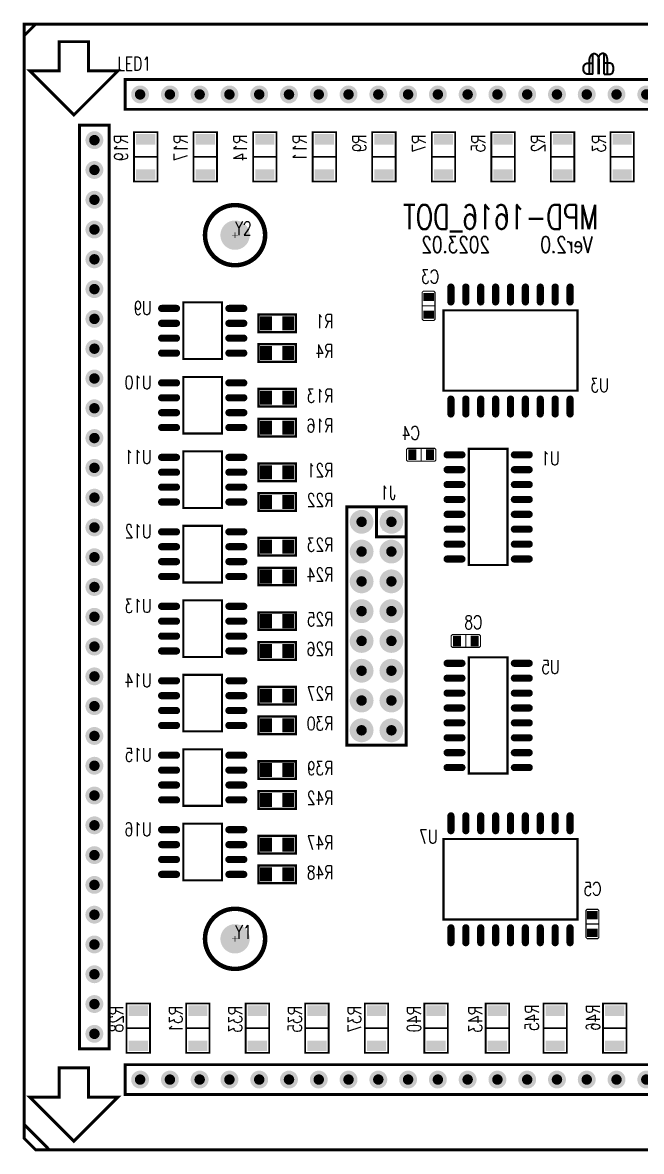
# Model space of a CAD drawing. Extents: x -18.1 to 78.1, y -18.1 to 78.1.
# Drawn here: x -18.1 to 34.7, y -18.1 to 78.1 of the extents above; entities that cross this region are included whole.
import ezdxf

# ---------------------------------------------------------------- set-up
doc = ezdxf.new("R2010")
doc.units = 0
for name, color, linetype in [('BOARD_OUTLINE_00', 254, 'CONTINUOUS'), ('COPPER_26', 254, 'CONTINUOUS'), ('COPPER_29', 146, 'CONTINUOUS'), ('DRIL_NPLTE_THRU_01', 3, 'CONTINUOUS'), ('DRIL_NPLTE_THRU_02', 1, 'CONTINUOUS'), ('DRIL_PLTE_THRU_01', 3, 'CONTINUOUS'), ('DRIL_PLTE_THRU_02', 1, 'CONTINUOUS'), ('DRIL_SYMBOL', 254, 'CONTINUOUS'), ('PADS_BOT', 16, 'CONTINUOUS'), ('PADS_INNER', 96, 'CONTINUOUS'), ('PADS_TOP', 96, 'CONTINUOUS'), ('PADS_XR_25', 253, 'CONTINUOUS'), ('PART_BOT_2DLINE_00', 130, 'CONTINUOUS'), ('PART_NAME_01', 254, 'CONTINUOUS'), ('PART_NAME_02', 130, 'CONTINUOUS'), ('PART_TOP_2DLINE_00', 254, 'CONTINUOUS'), ('PART_TOP_2DLINE_01', 254, 'CONTINUOUS'), ('PART_TOP_2DLINE_25', 6, 'CONTINUOUS'), ('PART_TOP_CUTOUT_01', 254, 'CONTINUOUS'), ('TEXT_26', 254, 'CONTINUOUS'), ('TEXT_29', 146, 'CONTINUOUS')]:
    doc.layers.add(name, color=color, linetype=linetype)
doc.styles.add('W0$254', font='simplex', dxfattribs={"width": 0.75})

# ---------------------------------------------------------------- blocks, each defined once
blk = doc.blocks.new('SMOOTH_0$254')
at = {"const_width": 0.127}
blk.add_lwpolyline([(-0.0635, 0, 1), (0.0635, 0, 1)], format="xyb", close=True, dxfattribs=at)
blk = doc.blocks.new('BOARD_13')
at = {"layer": 'BOARD_OUTLINE_00', "const_width": 0.254}
blk.add_lwpolyline([(0, -1.54), (1, -2.54), (95, -2.54), (96, -1.54), (96, 92.46), (95, 93.46), (1, 93.46), (0, 92.46)], close=True, dxfattribs=at)
at = {"layer": 'BOARD_OUTLINE_00'}
for p in [(1, 93.46), (95, 93.46), (0, 92.46), (96, 92.46), (0, -1.54), (96, -1.54), (1, -2.54), (95, -2.54)]:
    blk.add_blockref('SMOOTH_0$254', p, dxfattribs=at)
blk = doc.blocks.new('COPPER_18')
at = {"layer": 'COPPER_26', "const_width": 0.254}
blk.add_lwpolyline([(0, -2.5), (-2.5, -2.5), (-2.5, -5), (-5, -5), (-1.25, -8.75), (2.5, -5), (0, -5)], close=True, dxfattribs=at)
at = {"layer": 'COPPER_26'}
for p in [(-2.5, -2.5), (0, -2.5), (-5, -5), (-2.5, -5), (0, -5), (2.5, -5), (-1.25, -8.75)]:
    blk.add_blockref('SMOOTH_0$254', p, dxfattribs=at)
blk = doc.blocks.new('COPPER_21')
at = {"layer": 'COPPER_29', "const_width": 0.254}
blk.add_lwpolyline([(0, -2.5), (-2.5, -2.5), (-2.5, -5), (-5, -5), (-1.25, -8.75), (2.5, -5), (0, -5)], close=True, dxfattribs=at)
at = {"layer": 'COPPER_29'}
for p in [(-2.5, -2.5), (0, -2.5), (-5, -5), (-2.5, -5), (0, -5), (2.5, -5), (-1.25, -8.75)]:
    blk.add_blockref('SMOOTH_0$254', p, dxfattribs=at)
blk = doc.blocks.new('SMOOTH_0$1')
at = {"const_width": 0.05}
blk.add_lwpolyline([(-0.025, 0, 1), (0.025, 0, 1)], format="xyb", close=True, dxfattribs=at)
blk = doc.blocks.new('PART_BODY_BOT_1')
at = {"layer": 'PART_BOT_2DLINE_00', "const_width": 0.1}
blk.add_lwpolyline([(-1.15, 0.55), (-1.25, 0.45), (-1.25, -0.45), (-1.15, -0.55), (1.15, -0.55), (1.25, -0.45), (1.25, 0.45), (1.15, 0.55)], close=True, dxfattribs=at)
blk.add_lwpolyline([(0, 0.55), (0, -0.55)], dxfattribs=at)
at = {"layer": 'PART_BOT_2DLINE_00'}
for p in [(-1.25, 0.45), (-1.15, 0.55), (0, 0.55), (1.15, 0.55), (1.25, 0.45), (-1.25, -0.45), (-1.15, -0.55), (0, -0.55), (1.15, -0.55), (1.25, -0.45)]:
    blk.add_blockref('SMOOTH_0$1', p, dxfattribs=at)
blk = doc.blocks.new('DRIL_HOLE_0')
blk.add_lwpolyline([(0, 0, 1), (0, 0, 1)], format="xyb", close=True)
blk = doc.blocks.new('PAD_0')
blk.add_lwpolyline([(0, 0, 1), (0, 0, 1)], format="xyb", close=True)
blk = doc.blocks.new('PAD_1')
at = {"const_width": 0.7}
blk.add_lwpolyline([(-0.45, 0), (0.45, 0)], dxfattribs=at)
blk = doc.blocks.new('STK_BOT_3')
at = {"layer": 'DRIL_PLTE_THRU_01'}
blk.add_blockref('DRIL_HOLE_0', (0, 0), dxfattribs=at)
at = {"layer": 'DRIL_PLTE_THRU_02'}
blk.add_blockref('DRIL_HOLE_0', (0, 0), dxfattribs=at)
at = {"layer": 'PADS_BOT', "rotation": 90}
blk.add_blockref('PAD_1', (0, 0), dxfattribs=at)
at = {"layer": 'PADS_INNER'}
blk.add_blockref('PAD_0', (0, 0), dxfattribs=at)
at = {"layer": 'PADS_TOP'}
blk.add_blockref('PAD_0', (0, 0), dxfattribs=at)
blk = doc.blocks.new('SYM_BOT_2')
for name, p in [('PART_BODY_BOT_1', (0, 0)), ('STK_BOT_3', (-0.750062, 0)), ('STK_BOT_3', (0.750062, 0))]:
    blk.add_blockref(name, p)
blk = doc.blocks.new('PART_BOT_2')
blk.add_blockref('SYM_BOT_2', (0, 0))
at = {"layer": 'PART_NAME_02', "style": 'W0$254', "width": 0.75}
blk.add_text('C3', height=1.1557, rotation=90, dxfattribs=at).set_placement((-1.905, -0.889))
blk = doc.blocks.new('PART_BOT_3')
blk.add_blockref('SYM_BOT_2', (0, 0))
at = {"layer": 'PART_NAME_02', "style": 'W0$254', "width": 0.75}
blk.add_text('C4', height=1.1557, dxfattribs=at).set_placement((0.127, 1.27))
blk = doc.blocks.new('PART_BOT_4')
blk.add_blockref('SYM_BOT_2', (0, 0))
at = {"layer": 'PART_NAME_02', "style": 'W0$254', "width": 0.75}
blk.add_text('C5', height=1.1557, rotation=270, dxfattribs=at).set_placement((2.413, 0.762))
blk = doc.blocks.new('PART_BOT_7')
blk.add_blockref('SYM_BOT_2', (0, 0))
at = {"layer": 'PART_NAME_02', "style": 'W0$254', "width": 0.75}
blk.add_text('C8', height=1.1557, rotation=180, dxfattribs=at).set_placement((1.397, -1.016))
blk = doc.blocks.new('SMOOTH_0$2')
at = {"const_width": 0.1}
blk.add_lwpolyline([(-0.05, 0, 1), (0.05, 0, 1)], format="xyb", close=True, dxfattribs=at)
blk = doc.blocks.new('PART_BODY_BOT_6')
at = {"layer": 'PART_BOT_2DLINE_00', "const_width": 0.2}
blk.add_lwpolyline([(-1.6, -0.75), (1.6, -0.75), (1.6, 0.75), (-1.6, 0.75)], close=True, dxfattribs=at)
at = {"layer": 'PART_BOT_2DLINE_00'}
for p in [(-1.6, 0.75), (1.6, 0.75), (-1.6, -0.75), (1.6, -0.75)]:
    blk.add_blockref('SMOOTH_0$2', p, dxfattribs=at)
blk = doc.blocks.new('PAD_6')
at = {"const_width": 1}
blk.add_lwpolyline([(-0.6, 0), (0.6, 0)], dxfattribs=at)
blk = doc.blocks.new('STK_BOT_8')
at = {"layer": 'DRIL_PLTE_THRU_01'}
blk.add_blockref('DRIL_HOLE_0', (0, 0), dxfattribs=at)
at = {"layer": 'DRIL_PLTE_THRU_02'}
blk.add_blockref('DRIL_HOLE_0', (0, 0), dxfattribs=at)
at = {"layer": 'PADS_BOT', "rotation": 90}
blk.add_blockref('PAD_6', (0, 0), dxfattribs=at)
at = {"layer": 'PADS_INNER'}
blk.add_blockref('PAD_0', (0, 0), dxfattribs=at)
at = {"layer": 'PADS_TOP'}
blk.add_blockref('PAD_0', (0, 0), dxfattribs=at)
blk = doc.blocks.new('SYM_BOT_7')
for name, p in [('STK_BOT_8', (-0.95, 0)), ('STK_BOT_8', (0.95, 0)), ('PART_BODY_BOT_6', (0, 0))]:
    blk.add_blockref(name, p)
blk = doc.blocks.new('PART_BOT_11')
blk.add_blockref('SYM_BOT_7', (0, 0))
at = {"layer": 'PART_NAME_02', "style": 'W0$254', "width": 0.75}
blk.add_text('R1', height=1.1557, rotation=180, dxfattribs=at).set_placement((4.792, 0.415))
blk = doc.blocks.new('PART_BOT_12')
blk.add_blockref('SYM_BOT_7', (0, 0))
at = {"layer": 'PART_NAME_02', "style": 'W0$254', "width": 0.75}
blk.add_text('R13', height=1.1557, rotation=180, dxfattribs=at).set_placement((4.792, 0.415))
blk = doc.blocks.new('PART_BOT_13')
blk.add_blockref('SYM_BOT_7', (0, 0))
at = {"layer": 'PART_NAME_02', "style": 'W0$254', "width": 0.75}
blk.add_text('R16', height=1.1557, rotation=180, dxfattribs=at).set_placement((4.792, 0.415))
blk = doc.blocks.new('PART_BOT_14')
blk.add_blockref('SYM_BOT_7', (0, 0))
at = {"layer": 'PART_NAME_02', "style": 'W0$254', "width": 0.75}
blk.add_text('R21', height=1.1557, rotation=180, dxfattribs=at).set_placement((4.792, 0.415))
blk = doc.blocks.new('PART_BOT_15')
blk.add_blockref('SYM_BOT_7', (0, 0))
at = {"layer": 'PART_NAME_02', "style": 'W0$254', "width": 0.75}
blk.add_text('R22', height=1.1557, rotation=180, dxfattribs=at).set_placement((4.792, 0.415))
blk = doc.blocks.new('PART_BOT_16')
blk.add_blockref('SYM_BOT_7', (0, 0))
at = {"layer": 'PART_NAME_02', "style": 'W0$254', "width": 0.75}
blk.add_text('R23', height=1.1557, rotation=180, dxfattribs=at).set_placement((4.792, 0.415))
blk = doc.blocks.new('PART_BOT_17')
blk.add_blockref('SYM_BOT_7', (0, 0))
at = {"layer": 'PART_NAME_02', "style": 'W0$254', "width": 0.75}
blk.add_text('R24', height=1.1557, rotation=180, dxfattribs=at).set_placement((4.792, 0.415))
blk = doc.blocks.new('PART_BOT_18')
blk.add_blockref('SYM_BOT_7', (0, 0))
at = {"layer": 'PART_NAME_02', "style": 'W0$254', "width": 0.75}
blk.add_text('R25', height=1.1557, rotation=180, dxfattribs=at).set_placement((4.792, 0.415))
blk = doc.blocks.new('PART_BOT_19')
blk.add_blockref('SYM_BOT_7', (0, 0))
at = {"layer": 'PART_NAME_02', "style": 'W0$254', "width": 0.75}
blk.add_text('R26', height=1.1557, rotation=180, dxfattribs=at).set_placement((4.792, 0.415))
blk = doc.blocks.new('PART_BOT_20')
blk.add_blockref('SYM_BOT_7', (0, 0))
at = {"layer": 'PART_NAME_02', "style": 'W0$254', "width": 0.75}
blk.add_text('R27', height=1.1557, rotation=180, dxfattribs=at).set_placement((4.792, 0.415))
blk = doc.blocks.new('SMOOTH_0$1524')
at = {"const_width": 0.0762}
blk.add_lwpolyline([(-0.0381, 0, 1), (0.0381, 0, 1)], format="xyb", close=True, dxfattribs=at)
blk = doc.blocks.new('PART_BODY_BOT_7')
at = {"layer": 'PART_BOT_2DLINE_00', "const_width": 0.152}
blk.add_lwpolyline([(-1, -2.1), (1, -2.1), (1, 2.1), (-1, 2.1)], close=True, dxfattribs=at)
blk.add_lwpolyline([(-1, 0), (1, 0)], dxfattribs=at)
at = {"layer": 'PART_BOT_2DLINE_00'}
for p in [(-1, 2.1), (1, 2.1), (-1, 0), (1, 0), (-1, -2.1), (1, -2.1)]:
    blk.add_blockref('SMOOTH_0$1524', p, dxfattribs=at)
blk = doc.blocks.new('PAD_7')
at = {"const_width": 0.9}
blk.add_lwpolyline([(-0.82, 0), (0.82, 0)], dxfattribs=at)
blk = doc.blocks.new('STK_BOT_10')
at = {"layer": 'DRIL_PLTE_THRU_01'}
blk.add_blockref('DRIL_HOLE_0', (0, 0), dxfattribs=at)
at = {"layer": 'DRIL_PLTE_THRU_02'}
blk.add_blockref('DRIL_HOLE_0', (0, 0), dxfattribs=at)
at = {"layer": 'PADS_BOT'}
blk.add_blockref('PAD_7', (0, 0), dxfattribs=at)
at = {"layer": 'PADS_INNER'}
blk.add_blockref('PAD_0', (0, 0), dxfattribs=at)
at = {"layer": 'PADS_TOP'}
blk.add_blockref('PAD_0', (0, 0), dxfattribs=at)
blk = doc.blocks.new('SYM_BOT_8')
for name, p in [('STK_BOT_10', (0, 1.5)), ('PART_BODY_BOT_7', (0, 0)), ('STK_BOT_10', (0, -1.5))]:
    blk.add_blockref(name, p)
blk = doc.blocks.new('PART_BOT_21')
blk.add_blockref('SYM_BOT_8', (0, 0))
at = {"layer": 'PART_NAME_02', "style": 'W0$254', "width": 0.75}
blk.add_text('R28', height=1.1557, rotation=270, dxfattribs=at).set_placement((1.298, 1.905))
blk = doc.blocks.new('PART_BOT_23')
blk.add_blockref('SYM_BOT_7', (0, 0))
at = {"layer": 'PART_NAME_02', "style": 'W0$254', "width": 0.75}
blk.add_text('R30', height=1.1557, rotation=180, dxfattribs=at).set_placement((4.792, 0.415))
blk = doc.blocks.new('PART_BOT_24')
blk.add_blockref('SYM_BOT_8', (0, 0))
at = {"layer": 'PART_NAME_02', "style": 'W0$254', "width": 0.75}
blk.add_text('R31', height=1.1557, rotation=270, dxfattribs=at).set_placement((1.298, 1.905))
blk = doc.blocks.new('PART_BOT_26')
blk.add_blockref('SYM_BOT_8', (0, 0))
at = {"layer": 'PART_NAME_02', "style": 'W0$254', "width": 0.75}
blk.add_text('R33', height=1.1557, rotation=270, dxfattribs=at).set_placement((1.298, 1.905))
blk = doc.blocks.new('PART_BOT_28')
blk.add_blockref('SYM_BOT_8', (0, 0))
at = {"layer": 'PART_NAME_02', "style": 'W0$254', "width": 0.75}
blk.add_text('R35', height=1.1557, rotation=270, dxfattribs=at).set_placement((1.298, 1.905))
blk = doc.blocks.new('PART_BOT_30')
blk.add_blockref('SYM_BOT_8', (0, 0))
at = {"layer": 'PART_NAME_02', "style": 'W0$254', "width": 0.75}
blk.add_text('R37', height=1.1557, rotation=270, dxfattribs=at).set_placement((1.298, 1.905))
blk = doc.blocks.new('PART_BOT_32')
blk.add_blockref('SYM_BOT_7', (0, 0))
at = {"layer": 'PART_NAME_02', "style": 'W0$254', "width": 0.75}
blk.add_text('R39', height=1.1557, rotation=180, dxfattribs=at).set_placement((4.792, 0.415))
blk = doc.blocks.new('PART_BOT_33')
blk.add_blockref('SYM_BOT_7', (0, 0))
at = {"layer": 'PART_NAME_02', "style": 'W0$254', "width": 0.75}
blk.add_text('R4', height=1.1557, rotation=180, dxfattribs=at).set_placement((4.792, 0.415))
blk = doc.blocks.new('PART_BOT_34')
blk.add_blockref('SYM_BOT_8', (0, 0))
at = {"layer": 'PART_NAME_02', "style": 'W0$254', "width": 0.75}
blk.add_text('R40', height=1.1557, rotation=270, dxfattribs=at).set_placement((1.298, 1.905))
blk = doc.blocks.new('PART_BOT_36')
blk.add_blockref('SYM_BOT_7', (0, 0))
at = {"layer": 'PART_NAME_02', "style": 'W0$254', "width": 0.75}
blk.add_text('R42', height=1.1557, rotation=180, dxfattribs=at).set_placement((4.792, 0.415))
blk = doc.blocks.new('PART_BOT_37')
blk.add_blockref('SYM_BOT_8', (0, 0))
at = {"layer": 'PART_NAME_02', "style": 'W0$254', "width": 0.75}
blk.add_text('R43', height=1.1557, rotation=270, dxfattribs=at).set_placement((1.298, 1.905))
blk = doc.blocks.new('PART_BOT_39')
blk.add_blockref('SYM_BOT_8', (0, 0))
at = {"layer": 'PART_NAME_02', "style": 'W0$254', "width": 0.75}
blk.add_text('R45', height=1.1557, rotation=270, dxfattribs=at).set_placement((1.397, 2.032))
blk = doc.blocks.new('PART_BOT_40')
blk.add_blockref('SYM_BOT_8', (0, 0))
at = {"layer": 'PART_NAME_02', "style": 'W0$254', "width": 0.75}
blk.add_text('R46', height=1.1557, rotation=90, dxfattribs=at).set_placement((-1.27, -2.032))
blk = doc.blocks.new('PART_BOT_41')
blk.add_blockref('SYM_BOT_7', (0, 0))
at = {"layer": 'PART_NAME_02', "style": 'W0$254', "width": 0.75}
blk.add_text('R47', height=1.1557, rotation=180, dxfattribs=at).set_placement((4.792, 0.415))
blk = doc.blocks.new('PART_BOT_42')
blk.add_blockref('SYM_BOT_7', (0, 0))
at = {"layer": 'PART_NAME_02', "style": 'W0$254', "width": 0.75}
blk.add_text('R48', height=1.1557, rotation=180, dxfattribs=at).set_placement((4.792, 0.415))
blk = doc.blocks.new('SMOOTH_0$1778')
at = {"const_width": 0.0889}
blk.add_lwpolyline([(-0.04445, 0, 1), (0.04445, 0, 1)], format="xyb", close=True, dxfattribs=at)
blk = doc.blocks.new('PART_BODY_BOT_8')
at = {"layer": 'PART_BOT_2DLINE_00', "const_width": 0.178}
blk.add_lwpolyline([(-4.953, -1.651), (4.953, -1.651), (4.953, 1.651), (-4.953, 1.651)], close=True, dxfattribs=at)
at = {"layer": 'PART_BOT_2DLINE_00'}
for p in [(-4.953, 1.651), (4.953, 1.651), (-4.953, -1.651), (4.953, -1.651)]:
    blk.add_blockref('SMOOTH_0$1778', p, dxfattribs=at)
blk = doc.blocks.new('PAD_8')
at = {"const_width": 0.3048}
blk.add_lwpolyline([(-0.635, -0.1524), (0.635, -0.1524, 1), (0.635, 0.1524), (-0.635, 0.1524, 1)], format="xyb", close=True, dxfattribs=at)
blk = doc.blocks.new('STK_BOT_11')
at = {"layer": 'DRIL_PLTE_THRU_01'}
blk.add_blockref('DRIL_HOLE_0', (0, 0), dxfattribs=at)
at = {"layer": 'DRIL_PLTE_THRU_02'}
blk.add_blockref('DRIL_HOLE_0', (0, 0), dxfattribs=at)
at = {"layer": 'PADS_BOT', "rotation": 90}
blk.add_blockref('PAD_8', (0, 0), dxfattribs=at)
at = {"layer": 'PADS_INNER'}
blk.add_blockref('PAD_0', (0, 0), dxfattribs=at)
at = {"layer": 'PADS_TOP'}
blk.add_blockref('PAD_0', (0, 0), dxfattribs=at)
blk = doc.blocks.new('SYM_BOT_9')
for name, p in [('STK_BOT_11', (-4.445, 2.8702)), ('STK_BOT_11', (-3.175, 2.8702)), ('STK_BOT_11', (-1.905, 2.8702)), ('STK_BOT_11', (-0.635, 2.8702)), ('STK_BOT_11', (0.635, 2.8702)), ('STK_BOT_11', (1.905, 2.8702)), ('STK_BOT_11', (3.175, 2.8702)), ('STK_BOT_11', (4.445, 2.8702)), ('PART_BODY_BOT_8', (0, 0)), ('STK_BOT_11', (-4.445, -2.8702)), ('STK_BOT_11', (-3.175, -2.8702)), ('STK_BOT_11', (-1.905, -2.8702)), ('STK_BOT_11', (-0.635, -2.8702)), ('STK_BOT_11', (0.635, -2.8702)), ('STK_BOT_11', (1.905, -2.8702)), ('STK_BOT_11', (3.175, -2.8702)), ('STK_BOT_11', (4.445, -2.8702))]:
    blk.add_blockref(name, p)
blk = doc.blocks.new('PART_BOT_43')
blk.add_blockref('SYM_BOT_9', (0, 0))
at = {"layer": 'PART_NAME_02', "style": 'W0$254', "width": 0.75}
blk.add_text('U1', height=1.1557, rotation=90, dxfattribs=at).set_placement((-3.556, -6.096))
blk = doc.blocks.new('PART_BODY_BOT_9')
at = {"layer": 'PART_BOT_2DLINE_00', "const_width": 0.178}
blk.add_lwpolyline([(-2.413, -1.651), (2.413, -1.651), (2.413, 1.651), (-2.413, 1.651)], close=True, dxfattribs=at)
at = {"layer": 'PART_BOT_2DLINE_00'}
for p in [(-2.413, 1.651), (2.413, 1.651), (-2.413, -1.651), (2.413, -1.651)]:
    blk.add_blockref('SMOOTH_0$1778', p, dxfattribs=at)
blk = doc.blocks.new('SYM_BOT_10')
for name, p in [('STK_BOT_11', (-1.905, 2.8702)), ('STK_BOT_11', (-0.635, 2.8702)), ('STK_BOT_11', (0.635, 2.8702)), ('STK_BOT_11', (1.905, 2.8702)), ('PART_BODY_BOT_9', (0, 0)), ('STK_BOT_11', (-1.905, -2.8702)), ('STK_BOT_11', (-0.635, -2.8702)), ('STK_BOT_11', (0.635, -2.8702)), ('STK_BOT_11', (1.905, -2.8702))]:
    blk.add_blockref(name, p)
blk = doc.blocks.new('PART_BOT_44')
blk.add_blockref('SYM_BOT_10', (0, 0))
at = {"layer": 'PART_NAME_02', "style": 'W0$254', "width": 0.75}
blk.add_text('U10', height=1.1557, rotation=90, dxfattribs=at).set_placement((-1.363, 4.352))
blk = doc.blocks.new('PART_BOT_45')
blk.add_blockref('SYM_BOT_10', (0, 0))
at = {"layer": 'PART_NAME_02', "style": 'W0$254', "width": 0.75}
blk.add_text('U11', height=1.1557, rotation=90, dxfattribs=at).set_placement((-1.363, 4.352))
blk = doc.blocks.new('PART_BOT_46')
blk.add_blockref('SYM_BOT_10', (0, 0))
at = {"layer": 'PART_NAME_02', "style": 'W0$254', "width": 0.75}
blk.add_text('U12', height=1.1557, rotation=90, dxfattribs=at).set_placement((-1.363, 4.352))
blk = doc.blocks.new('PART_BOT_47')
blk.add_blockref('SYM_BOT_10', (0, 0))
at = {"layer": 'PART_NAME_02', "style": 'W0$254', "width": 0.75}
blk.add_text('U13', height=1.1557, rotation=90, dxfattribs=at).set_placement((-1.363, 4.352))
blk = doc.blocks.new('PART_BOT_48')
blk.add_blockref('SYM_BOT_10', (0, 0))
at = {"layer": 'PART_NAME_02', "style": 'W0$254', "width": 0.75}
blk.add_text('U14', height=1.1557, rotation=90, dxfattribs=at).set_placement((-1.363, 4.352))
blk = doc.blocks.new('PART_BOT_49')
blk.add_blockref('SYM_BOT_10', (0, 0))
at = {"layer": 'PART_NAME_02', "style": 'W0$254', "width": 0.75}
blk.add_text('U15', height=1.1557, rotation=90, dxfattribs=at).set_placement((-1.363, 4.352))
blk = doc.blocks.new('PART_BOT_50')
blk.add_blockref('SYM_BOT_10', (0, 0))
at = {"layer": 'PART_NAME_02', "style": 'W0$254', "width": 0.75}
blk.add_text('U16', height=1.1557, rotation=90, dxfattribs=at).set_placement((-1.363, 4.352))
blk = doc.blocks.new('PART_BODY_BOT_10')
at = {"layer": 'PART_BOT_2DLINE_00', "const_width": 0.178}
blk.add_lwpolyline([(-5.715, -3.429), (5.715, -3.429), (5.715, 3.429), (-5.715, 3.429)], close=True, dxfattribs=at)
at = {"layer": 'PART_BOT_2DLINE_00'}
for p in [(-5.715, 3.429), (5.715, 3.429), (-5.715, -3.429), (5.715, -3.429)]:
    blk.add_blockref('SMOOTH_0$1778', p, dxfattribs=at)
blk = doc.blocks.new('SYM_BOT_11')
for name, p in [('STK_BOT_11', (-5.08, 4.7752)), ('STK_BOT_11', (-3.81, 4.7752)), ('STK_BOT_11', (-2.54, 4.7752)), ('STK_BOT_11', (-1.27, 4.7752)), ('STK_BOT_11', (0, 4.7752)), ('STK_BOT_11', (1.27, 4.7752)), ('STK_BOT_11', (2.54, 4.7752)), ('STK_BOT_11', (3.81, 4.7752)), ('STK_BOT_11', (5.08, 4.7752)), ('PART_BODY_BOT_10', (0, 0)), ('STK_BOT_11', (-5.08, -4.7752)), ('STK_BOT_11', (-3.81, -4.7752)), ('STK_BOT_11', (-2.54, -4.7752)), ('STK_BOT_11', (-1.27, -4.7752)), ('STK_BOT_11', (0, -4.7752)), ('STK_BOT_11', (1.27, -4.7752)), ('STK_BOT_11', (2.54, -4.7752)), ('STK_BOT_11', (3.81, -4.7752)), ('STK_BOT_11', (5.08, -4.7752))]:
    blk.add_blockref(name, p)
blk = doc.blocks.new('PART_BOT_52')
blk.add_blockref('SYM_BOT_11', (0, 0))
at = {"layer": 'PART_NAME_02', "style": 'W0$254', "width": 0.75}
blk.add_text('U3', height=1.1557, dxfattribs=at).set_placement((-8.382, -3.556))
blk = doc.blocks.new('PART_BOT_54')
blk.add_blockref('SYM_BOT_9', (0, 0))
at = {"layer": 'PART_NAME_02', "style": 'W0$254', "width": 0.75}
blk.add_text('U5', height=1.1557, rotation=90, dxfattribs=at).set_placement((-3.556, -6.096))
blk = doc.blocks.new('PART_BOT_56')
blk.add_blockref('SYM_BOT_11', (0, 0))
at = {"layer": 'PART_NAME_02', "style": 'W0$254', "width": 0.75}
blk.add_text('U7', height=1.1557, rotation=180, dxfattribs=at).set_placement((-6.223, -3.048))
blk = doc.blocks.new('PART_BOT_58')
blk.add_blockref('SYM_BOT_10', (0, 0))
at = {"layer": 'PART_NAME_02', "style": 'W0$254', "width": 0.75}
blk.add_text('U9', height=1.1557, rotation=90, dxfattribs=at).set_placement((-1.363, 4.352))
blk = doc.blocks.new('PART_BODY_TOP_12')
at = {"layer": 'PART_TOP_2DLINE_00', "const_width": 0.254}
blk.add_lwpolyline([(-48, 48), (-48, -45.83), (-45.83, -48), (48, -48), (48, 48)], close=True, dxfattribs=at)
at = {"layer": 'PART_TOP_2DLINE_01', "const_width": 0.254}
for points in [[(-39.37, 43.27), (-39.37, 40.73), (39.37, 40.73), (39.37, 43.27)], [(-43.27, 39.37), (-43.27, -39.37), (-40.73, -39.37), (-40.73, 39.37)], [(40.73, -39.37), (40.73, 39.37), (43.27, 39.37), (43.27, -39.37)], [(-39.37, -40.73), (-39.37, -43.27), (39.37, -43.27), (39.37, -40.73)]]:
    blk.add_lwpolyline(points, close=True, dxfattribs=at)
at = {"layer": 'PART_TOP_2DLINE_00'}
for p in [(-48, 48), (48, 48), (-48, -45.83), (-45.83, -48), (48, -48)]:
    blk.add_blockref('SMOOTH_0$254', p, dxfattribs=at)
at = {"layer": 'PART_TOP_2DLINE_01'}
for p in [(-39.37, 43.27), (39.37, 43.27), (-39.37, 40.73), (39.37, 40.73), (-43.27, 39.37), (-40.73, 39.37), (40.73, 39.37), (43.27, 39.37), (-43.27, -39.37), (-40.73, -39.37), (40.73, -39.37), (43.27, -39.37), (-39.37, -40.73), (39.37, -40.73), (-39.37, -43.27), (39.37, -43.27)]:
    blk.add_blockref('SMOOTH_0$254', p, dxfattribs=at)
blk = doc.blocks.new('DRIL_SYMBOL_0$889')
at = {"layer": 'DRIL_SYMBOL', "const_width": 0.0508}
for points in [[(-0.254, 0), (0.254, 0)], [(0, -0.254), (0, 0.254)]]:
    blk.add_lwpolyline(points, dxfattribs=at)
blk = doc.blocks.new('DRIL_HOLE_0$889')
at = {"const_width": 0.4445}
blk.add_lwpolyline([(-0.22225, 0, 1), (0.22225, 0, 1)], format="xyb", close=True, dxfattribs=at)
blk.add_blockref('DRIL_SYMBOL_0$889', (0, 0))
blk = doc.blocks.new('PAD_5')
at = {"const_width": 0.762}
blk.add_lwpolyline([(0, -0.381, 1), (0, 0.381, 1)], format="xyb", close=True, dxfattribs=at)
blk = doc.blocks.new('STK_TOP_7')
at = {"layer": 'DRIL_PLTE_THRU_01'}
blk.add_blockref('DRIL_HOLE_0$889', (0, 0), dxfattribs=at)
at = {"layer": 'DRIL_PLTE_THRU_02'}
blk.add_blockref('DRIL_HOLE_0$889', (0, 0), dxfattribs=at)
at = {"layer": 'PADS_BOT'}
blk.add_blockref('PAD_5', (0, 0), dxfattribs=at)
at = {"layer": 'PADS_INNER'}
blk.add_blockref('PAD_5', (0, 0), dxfattribs=at)
at = {"layer": 'PADS_TOP'}
blk.add_blockref('PAD_5', (0, 0), dxfattribs=at)
blk = doc.blocks.new('SYM_TOP_12')
for name, p in [('PART_BODY_TOP_12', (0, 0)), ('STK_TOP_7', (-38.1, 42)), ('STK_TOP_7', (-35.56, 42)), ('STK_TOP_7', (-33.02, 42)), ('STK_TOP_7', (-30.48, 42)), ('STK_TOP_7', (-27.94, 42)), ('STK_TOP_7', (-25.4, 42)), ('STK_TOP_7', (-22.86, 42)), ('STK_TOP_7', (-20.32, 42)), ('STK_TOP_7', (-17.78, 42)), ('STK_TOP_7', (-15.24, 42)), ('STK_TOP_7', (-12.7, 42)), ('STK_TOP_7', (-10.16, 42)), ('STK_TOP_7', (-7.62, 42)), ('STK_TOP_7', (-5.08, 42)), ('STK_TOP_7', (-2.54, 42)), ('STK_TOP_7', (0, 42)), ('STK_TOP_7', (2.54, 42)), ('STK_TOP_7', (5.08, 42)), ('STK_TOP_7', (7.62, 42)), ('STK_TOP_7', (10.16, 42)), ('STK_TOP_7', (12.7, 42)), ('STK_TOP_7', (15.24, 42)), ('STK_TOP_7', (17.78, 42)), ('STK_TOP_7', (20.32, 42)), ('STK_TOP_7', (22.86, 42)), ('STK_TOP_7', (25.4, 42)), ('STK_TOP_7', (27.94, 42)), ('STK_TOP_7', (30.48, 42)), ('STK_TOP_7', (33.02, 42)), ('STK_TOP_7', (35.56, 42)), ('STK_TOP_7', (38.1, 42)), ('STK_TOP_7', (-42, 38.1)), ('STK_TOP_7', (42, 38.1)), ('STK_TOP_7', (-42, 35.56)), ('STK_TOP_7', (42, 35.56)), ('STK_TOP_7', (-42, 33.02)), ('STK_TOP_7', (42, 33.02)), ('STK_TOP_7', (-42, 30.48)), ('STK_TOP_7', (42, 30.48)), ('STK_TOP_7', (-42, 27.94)), ('STK_TOP_7', (42, 27.94)), ('STK_TOP_7', (-42, 25.4)), ('STK_TOP_7', (42, 25.4)), ('STK_TOP_7', (-42, 22.86)), ('STK_TOP_7', (42, 22.86)), ('STK_TOP_7', (-42, 20.32)), ('STK_TOP_7', (42, 20.32)), ('STK_TOP_7', (-42, 17.78)), ('STK_TOP_7', (42, 17.78)), ('STK_TOP_7', (-42, 15.24)), ('STK_TOP_7', (42, 15.24)), ('STK_TOP_7', (-42, 12.7)), ('STK_TOP_7', (42, 12.7)), ('STK_TOP_7', (-42, 10.16)), ('STK_TOP_7', (42, 10.16)), ('STK_TOP_7', (-42, 7.62)), ('STK_TOP_7', (42, 7.62)), ('STK_TOP_7', (-42, 5.08)), ('STK_TOP_7', (42, 5.08)), ('STK_TOP_7', (-42, 2.54)), ('STK_TOP_7', (42, 2.54)), ('STK_TOP_7', (-42, 0)), ('STK_TOP_7', (42, 0)), ('STK_TOP_7', (-42, -2.54)), ('STK_TOP_7', (42, -2.54)), ('STK_TOP_7', (-42, -5.08)), ('STK_TOP_7', (42, -5.08)), ('STK_TOP_7', (-42, -7.62)), ('STK_TOP_7', (42, -7.62)), ('STK_TOP_7', (-42, -10.16)), ('STK_TOP_7', (42, -10.16)), ('STK_TOP_7', (-42, -12.7)), ('STK_TOP_7', (42, -12.7)), ('STK_TOP_7', (-42, -15.24)), ('STK_TOP_7', (42, -15.24)), ('STK_TOP_7', (-42, -17.78)), ('STK_TOP_7', (42, -17.78)), ('STK_TOP_7', (-42, -20.32)), ('STK_TOP_7', (42, -20.32)), ('STK_TOP_7', (-42, -22.86)), ('STK_TOP_7', (42, -22.86)), ('STK_TOP_7', (-42, -25.4)), ('STK_TOP_7', (42, -25.4)), ('STK_TOP_7', (-42, -27.94)), ('STK_TOP_7', (42, -27.94)), ('STK_TOP_7', (-42, -30.48)), ('STK_TOP_7', (42, -30.48)), ('STK_TOP_7', (-42, -33.02)), ('STK_TOP_7', (42, -33.02)), ('STK_TOP_7', (-42, -35.56)), ('STK_TOP_7', (42, -35.56)), ('STK_TOP_7', (-42, -38.1)), ('STK_TOP_7', (42, -38.1)), ('STK_TOP_7', (-38.1, -42)), ('STK_TOP_7', (-35.56, -42)), ('STK_TOP_7', (-33.02, -42)), ('STK_TOP_7', (-30.48, -42)), ('STK_TOP_7', (-27.94, -42)), ('STK_TOP_7', (-25.4, -42)), ('STK_TOP_7', (-22.86, -42)), ('STK_TOP_7', (-20.32, -42)), ('STK_TOP_7', (-17.78, -42)), ('STK_TOP_7', (-15.24, -42)), ('STK_TOP_7', (-12.7, -42)), ('STK_TOP_7', (-10.16, -42)), ('STK_TOP_7', (-7.62, -42)), ('STK_TOP_7', (-5.08, -42)), ('STK_TOP_7', (-2.54, -42)), ('STK_TOP_7', (0, -42)), ('STK_TOP_7', (2.54, -42)), ('STK_TOP_7', (5.08, -42)), ('STK_TOP_7', (7.62, -42)), ('STK_TOP_7', (10.16, -42)), ('STK_TOP_7', (12.7, -42)), ('STK_TOP_7', (15.24, -42)), ('STK_TOP_7', (17.78, -42)), ('STK_TOP_7', (20.32, -42)), ('STK_TOP_7', (22.86, -42)), ('STK_TOP_7', (25.4, -42)), ('STK_TOP_7', (27.94, -42)), ('STK_TOP_7', (30.48, -42)), ('STK_TOP_7', (33.02, -42)), ('STK_TOP_7', (35.56, -42)), ('STK_TOP_7', (38.1, -42))]:
    blk.add_blockref(name, p)
blk = doc.blocks.new('PART_TOP_59')
blk.add_blockref('SYM_TOP_12', (0, 0))
at = {"layer": 'PART_NAME_01', "style": 'W0$254', "width": 0.75}
blk.add_text('LED1', height=1.1557, dxfattribs=at).set_placement((-40.03294, 44.04106))
blk = doc.blocks.new('PART_BODY_BOT_3')
at = {"layer": 'PART_BOT_2DLINE_00', "const_width": 0.254}
blk.add_lwpolyline([(-1.27, 1.27), (3.81, 1.27), (3.81, -19.05), (-1.27, -19.05)], close=True, dxfattribs=at)
blk.add_lwpolyline([(-1.27, -1.27), (1.27, -1.27), (1.27, 1.27)], dxfattribs=at)
at = {"layer": 'PART_BOT_2DLINE_00'}
for p in [(-1.27, 1.27), (1.27, 1.27), (3.81, 1.27), (-1.27, -1.27), (1.27, -1.27), (-1.27, -19.05), (3.81, -19.05)]:
    blk.add_blockref('SMOOTH_0$254', p, dxfattribs=at)
blk = doc.blocks.new('PAD_3')
at = {"const_width": 1.016}
blk.add_lwpolyline([(0, -0.508, 1), (0, 0.508, 1)], format="xyb", close=True, dxfattribs=at)
blk = doc.blocks.new('PAD_4')
at = {"const_width": 1.524}
blk.add_lwpolyline([(-0.762, 0), (0.762, 0)], dxfattribs=at)
blk = doc.blocks.new('STK_BOT_6')
at = {"layer": 'DRIL_PLTE_THRU_01'}
blk.add_blockref('DRIL_HOLE_0$889', (0, 0), dxfattribs=at)
at = {"layer": 'DRIL_PLTE_THRU_02'}
blk.add_blockref('DRIL_HOLE_0$889', (0, 0), dxfattribs=at)
at = {"layer": 'PADS_BOT'}
blk.add_blockref('PAD_4', (0, 0), dxfattribs=at)
at = {"layer": 'PADS_INNER'}
blk.add_blockref('PAD_4', (0, 0), dxfattribs=at)
at = {"layer": 'PADS_TOP'}
blk.add_blockref('PAD_4', (0, 0), dxfattribs=at)
at = {"layer": 'PADS_XR_25'}
blk.add_blockref('PAD_3', (0, 0), dxfattribs=at)
blk = doc.blocks.new('STK_BOT_5')
at = {"layer": 'DRIL_PLTE_THRU_01'}
blk.add_blockref('DRIL_HOLE_0$889', (0, 0), dxfattribs=at)
at = {"layer": 'DRIL_PLTE_THRU_02'}
blk.add_blockref('DRIL_HOLE_0$889', (0, 0), dxfattribs=at)
at = {"layer": 'PADS_BOT'}
blk.add_blockref('PAD_5', (0, 0), dxfattribs=at)
at = {"layer": 'PADS_INNER'}
blk.add_blockref('PAD_5', (0, 0), dxfattribs=at)
at = {"layer": 'PADS_TOP'}
blk.add_blockref('PAD_5', (0, 0), dxfattribs=at)
at = {"layer": 'PADS_XR_25'}
blk.add_blockref('PAD_3', (0, 0), dxfattribs=at)
blk = doc.blocks.new('SYM_BOT_4')
for name, p in [('STK_BOT_6', (0, 0)), ('PART_BODY_BOT_3', (0, 0)), ('STK_BOT_5', (2.54, 0)), ('STK_BOT_5', (0, -2.54)), ('STK_BOT_5', (2.54, -2.54)), ('STK_BOT_5', (0, -5.08)), ('STK_BOT_5', (2.54, -5.08)), ('STK_BOT_5', (0, -7.62)), ('STK_BOT_5', (2.54, -7.62)), ('STK_BOT_5', (0, -10.16)), ('STK_BOT_5', (2.54, -10.16)), ('STK_BOT_5', (0, -12.7)), ('STK_BOT_5', (2.54, -12.7)), ('STK_BOT_5', (0, -15.24)), ('STK_BOT_5', (2.54, -15.24)), ('STK_BOT_5', (0, -17.78)), ('STK_BOT_5', (2.54, -17.78))]:
    blk.add_blockref(name, p)
blk = doc.blocks.new('PART_BOT_60')
blk.add_blockref('SYM_BOT_4', (0, 0))
at = {"layer": 'PART_NAME_02', "style": 'W0$254', "width": 0.75}
blk.add_text('J1', height=1.1557, dxfattribs=at).set_placement((-0.381, 1.905))
blk = doc.blocks.new('PART_BOT_62')
blk.add_blockref('SYM_BOT_8', (0, 0))
at = {"layer": 'PART_NAME_02', "style": 'W0$254', "width": 0.75}
blk.add_text('R19', height=1.1557, rotation=90, dxfattribs=at).set_placement((-1.524, -1.905))
blk = doc.blocks.new('PART_BOT_63')
blk.add_blockref('SYM_BOT_8', (0, 0))
at = {"layer": 'PART_NAME_02', "style": 'W0$254', "width": 0.75}
blk.add_text('R17', height=1.1557, rotation=90, dxfattribs=at).set_placement((-1.524, -1.905))
blk = doc.blocks.new('PART_BOT_64')
blk.add_blockref('SYM_BOT_8', (0, 0))
at = {"layer": 'PART_NAME_02', "style": 'W0$254', "width": 0.75}
blk.add_text('R14', height=1.1557, rotation=90, dxfattribs=at).set_placement((-1.524, -1.905))
blk = doc.blocks.new('PART_BOT_65')
blk.add_blockref('SYM_BOT_8', (0, 0))
at = {"layer": 'PART_NAME_02', "style": 'W0$254', "width": 0.75}
blk.add_text('R11', height=1.1557, rotation=90, dxfattribs=at).set_placement((-1.524, -1.905))
blk = doc.blocks.new('PART_BOT_66')
blk.add_blockref('SYM_BOT_8', (0, 0))
at = {"layer": 'PART_NAME_02', "style": 'W0$254', "width": 0.75}
blk.add_text('R9', height=1.1557, rotation=90, dxfattribs=at).set_placement((-1.524, -1.905))
blk = doc.blocks.new('PART_BOT_67')
blk.add_blockref('SYM_BOT_8', (0, 0))
at = {"layer": 'PART_NAME_02', "style": 'W0$254', "width": 0.75}
blk.add_text('R7', height=1.1557, rotation=90, dxfattribs=at).set_placement((-1.524, -1.905))
blk = doc.blocks.new('PART_BOT_68')
blk.add_blockref('SYM_BOT_8', (0, 0))
at = {"layer": 'PART_NAME_02', "style": 'W0$254', "width": 0.75}
blk.add_text('R5', height=1.1557, rotation=90, dxfattribs=at).set_placement((-1.524, -1.905))
blk = doc.blocks.new('PART_BOT_69')
blk.add_blockref('SYM_BOT_8', (0, 0))
at = {"layer": 'PART_NAME_02', "style": 'W0$254', "width": 0.75}
blk.add_text('R2', height=1.1557, rotation=90, dxfattribs=at).set_placement((-1.524, -1.905))
blk = doc.blocks.new('PART_BOT_70')
blk.add_blockref('SYM_BOT_8', (0, 0))
at = {"layer": 'PART_NAME_02', "style": 'W0$254', "width": 0.75}
blk.add_text('R3', height=1.1557, rotation=270, dxfattribs=at).set_placement((1.397, 1.905))
blk = doc.blocks.new('PART_BODY_TOP_25')
at = {"layer": 'PART_TOP_2DLINE_25', "const_width": 0.254}
blk.add_lwpolyline([(2.5, 0, 1), (-2.5, 0, 1)], format="xyb", close=True, dxfattribs=at)
at = {"layer": 'PART_TOP_CUTOUT_01', "const_width": 0.254}
blk.add_lwpolyline([(2.627, 0, 1), (-2.627, 0, 1)], format="xyb", close=True, dxfattribs=at)
blk = doc.blocks.new('DRIL_SYMBOL_2$5')
at = {"layer": 'DRIL_SYMBOL', "const_width": 0.0508}
for points in [[(-0.254, 0), (0.254, 0)], [(0, -0.254), (0, 0.254)]]:
    blk.add_lwpolyline(points, dxfattribs=at)
blk = doc.blocks.new('DRIL_HOLE_2$5')
at = {"const_width": 1.25}
blk.add_lwpolyline([(-0.625, 0, 1), (0.625, 0, 1)], format="xyb", close=True, dxfattribs=at)
blk.add_blockref('DRIL_SYMBOL_2$5', (0, 0))
blk = doc.blocks.new('STK_TOP_28')
at = {"layer": 'DRIL_NPLTE_THRU_01'}
blk.add_blockref('DRIL_HOLE_2$5', (0, 0), dxfattribs=at)
at = {"layer": 'DRIL_NPLTE_THRU_02'}
blk.add_blockref('DRIL_HOLE_2$5', (0, 0), dxfattribs=at)
at = {"layer": 'PADS_BOT'}
blk.add_blockref('PAD_5', (0, 0), dxfattribs=at)
at = {"layer": 'PADS_INNER'}
blk.add_blockref('PAD_5', (0, 0), dxfattribs=at)
at = {"layer": 'PADS_TOP'}
blk.add_blockref('PAD_5', (0, 0), dxfattribs=at)
blk = doc.blocks.new('SYM_TOP_14')
for name in ['PART_BODY_TOP_25', 'STK_TOP_28']:
    blk.add_blockref(name, (0, 0))
blk = doc.blocks.new('PART_TOP_78')
blk.add_blockref('SYM_TOP_14', (0, 0))
at = {"layer": 'PART_NAME_01', "style": 'W0$254', "width": 0.75}
blk.add_text('Y2', height=1.1557, dxfattribs=at).set_placement((0, 0))
blk = doc.blocks.new('PART_TOP_81')
blk.add_blockref('SYM_TOP_14', (0, 0))
at = {"layer": 'PART_NAME_01', "style": 'W0$254', "width": 0.75}
blk.add_text('Y1', height=1.1557, dxfattribs=at).set_placement((0, 0))

msp = doc.modelspace()

# ---------------------------------------------------------------- block references
for name, p in [('PART_TOP_59', (29.9999, 29.9999)), ('BOARD_13', (-18, -15.46)), ('COPPER_18', (-12.5, 79)), ('PART_TOP_78', (0, 60)), ('PART_TOP_81', (0, 0)), ('COPPER_21', (-12.5, -8.5))]:
    msp.add_blockref(name, p)
at = {"xscale": -1}
for name, p, rotation in [('PART_BOT_62', (-7.62, 66.675), -180), ('PART_BOT_63', (-2.54, 66.675), -180), ('PART_BOT_64', (2.54, 66.675), -180), ('PART_BOT_65', (7.62, 66.675), -180), ('PART_BOT_66', (12.7, 66.675), -180), ('PART_BOT_67', (17.78, 66.675), -180), ('PART_BOT_68', (22.86, 66.675), -180), ('PART_BOT_69', (27.94, 66.675), -180), ('PART_BOT_2', (16.51, 53.975), -270), ('PART_BOT_58', (-2.76, 51.85), -270), ('PART_BOT_11', (3.59, 52.485), -180), ('PART_BOT_33', (3.59, 49.945), -180), ('PART_BOT_44', (-2.76, 45.5), -270), ('PART_BOT_12', (3.59, 46.135), -180), ('PART_BOT_13', (3.59, 43.595), -180), ('PART_BOT_45', (-2.76, 39.15), -270), ('PART_BOT_43', (21.59, 36.83), -270), ('PART_BOT_14', (3.59, 39.785), -180), ('PART_BOT_15', (3.59, 37.245), -180), ('PART_BOT_46', (-2.76, 32.8), -270), ('PART_BOT_16', (3.59, 33.435), -180), ('PART_BOT_17', (3.59, 30.895), -180), ('PART_BOT_47', (-2.76, 26.45), -270), ('PART_BOT_18', (3.59, 27.085), -180), ('PART_BOT_7', (19.685, 25.4), -180), ('PART_BOT_19', (3.59, 24.545), -180), ('PART_BOT_54', (21.59, 19.05), -270), ('PART_BOT_48', (-2.76, 20.1), -270), ('PART_BOT_20', (3.59, 20.735), -180), ('PART_BOT_23', (3.59, 18.195), -180), ('PART_BOT_49', (-2.76, 13.75), -270), ('PART_BOT_32', (3.59, 14.385), -180), ('PART_BOT_36', (3.59, 11.845), -180), ('PART_BOT_56', (23.495, 5.08), -180), ('PART_BOT_50', (-2.76, 7.4), -270), ('PART_BOT_41', (3.59, 8.035), -180), ('PART_BOT_42', (3.59, 5.495), -180), ('PART_BOT_4', (30.48, 1.27), -90), ('PART_BOT_40', (32.385, -7.62), -180)]:
    msp.add_blockref(name, p, dxfattribs=dict(at, rotation=rotation))
for name, p in [('PART_BOT_70', (33.02, 66.675)), ('PART_BOT_52', (23.495, 50.165)), ('PART_BOT_3', (15.875, 41.275)), ('PART_BOT_60', (13.335, 35.56)), ('PART_BOT_21', (-8.255, -7.62)), ('PART_BOT_24', (-3.175, -7.62)), ('PART_BOT_26', (1.905, -7.62)), ('PART_BOT_28', (6.985, -7.62)), ('PART_BOT_30', (12.065, -7.62)), ('PART_BOT_34', (17.145, -7.62)), ('PART_BOT_37', (22.38, -7.62)), ('PART_BOT_39', (27.305, -7.62))]:
    msp.add_blockref(name, p, dxfattribs=at)

# ---------------------------------------------------------------- texts
at = {"layer": 'TEXT_26', "style": 'W0$254', "width": 0.75}
msp.add_text('UP', height=1.778, rotation=180, dxfattribs=at).set_placement((32, 75.5))
at = {"layer": 'TEXT_29', "style": 'W0$254', "text_generation_flag": 2, "width": 0.75}
msp.add_text('UP', height=1.778, rotation=180, dxfattribs=at).set_placement((30, 75.5))
for s, height, p in [('MPD-1616_DOT', 2.1, (31, 60.5)), ('Ver2.0     2023.02', 1.4, (30.5, 58.5))]:
    msp.add_text(s, height=height, dxfattribs=at).set_placement(p)

doc.saveas('drawing.dxf')
